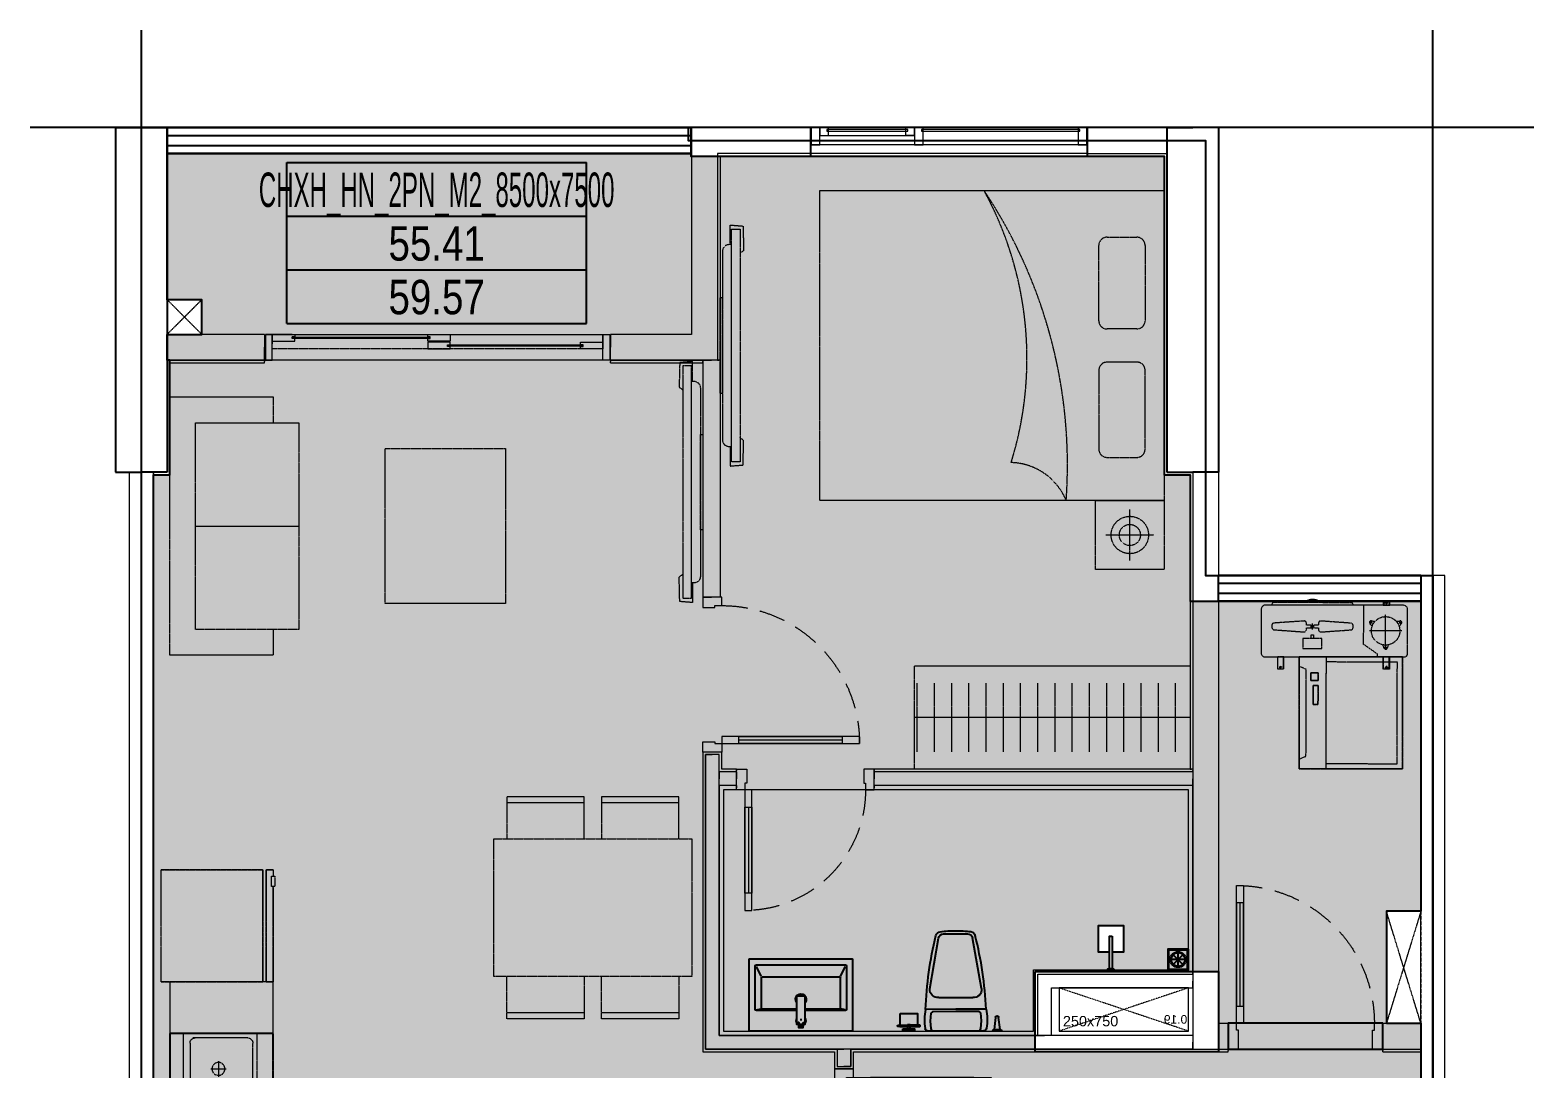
# Model space of a CAD drawing. Header units: millimetres. Extents: x -623 to 8130, y -735 to 8898.
# Drawn here: x -603 to 8130, y 2866 to 8898 of the extents above; entities that cross this region are included whole.
import ezdxf
from ezdxf.enums import TextEntityAlignment as Align

# ---------------------------------------------------------------- set-up
doc = ezdxf.new("R2010")
doc.units = ezdxf.units.MM
doc.set_wipeout_variables(frame=1)
for name, pattern in [('3PN B$0$HIDDENX2', [0.75, 0.5, -0.25]), ('HIDDEN', [9.525, 6.35, -3.175]), ('Xref Y2-Y4 ME$0$Xref MB Y2.Y4$0$Xr_truc thang N3 tang dien hinh$0$T-Can ho$0$HIDDEN3', [0.2, 0.1, -0.1])]:
    doc.linetypes.add(name, pattern=pattern)
doc.layers.get('0').update_dxf_attribs({"color": 231})
doc.layers.get('DefPoints').update_dxf_attribs({"color": 191})
for name, color, linetype in [('2PN A1$0$KT - Net Nhat', 8, 'Continuous'), ('A-CONC', 2, 'Continuous'), ('A-EQPM', 127, 'Continuous'), ('A-RAIL', 153, 'Continuous'), ('KT-Hatch', 231, 'Continuous')]:
    doc.layers.add(name, color=color, linetype=linetype)
doc.layers.add('A-AREA-SPACE', color=130, linetype='Continuous', plot=False)
doc.layers.add('A-AREA-WALL-CENTER', color=210, linetype='Continuous', plot=False)
for name, color, linetype, lineweight in [('A-DOOR', 142, 'Continuous', 9), ('A-FNSH', 253, 'Continuous', 9), ('A-FURN', 251, 'HIDDEN', 5), ('A-HIDD', 45, 'HIDDEN', 9), ('A-Truc ky thuat', 162, 'Continuous', 0), ('A-WALL', 1, 'Continuous', 13), ('A-WALL-INT', 31, 'Continuous', 20), ('A-WALL-PRTN', 6, 'Continuous', 9)]:
    doc.layers.add(name, color=color, linetype=linetype, lineweight=lineweight)
doc.styles.add('VTK_Arial', font='arial.ttf', dxfattribs={"width": 0.8})
doc.styles.add('Xref Y2-Y4 ME$0$Xref MB Y2.Y4$0$Xr_truc thang N3 tang dien hinh$0$T-Can ho$0$Arial', font='arial.ttf')

# ---------------------------------------------------------------- blocks, each defined once
blk = doc.blocks.new('*U4')
blk.add_lwpolyline([(0, 0), (0, 250), (750, 250), (750, 0)], close=True)
at = {"linetype": 'Xref Y2-Y4 ME$0$Xref MB Y2.Y4$0$Xr_truc thang N3 tang dien hinh$0$T-Can ho$0$HIDDEN3'}
for points in [[(0, 0), (750, 250)], [(0, 250), (750, 0)]]:
    blk.add_lwpolyline(points, dxfattribs=at)
at = {"style": 'Xref Y2-Y4 ME$0$Xref MB Y2.Y4$0$Xr_truc thang N3 tang dien hinh$0$T-Can ho$0$Arial'}
blk.add_text('0.19', height=50, dxfattribs=at).set_placement((6.6, 42.7))
blk.add_attdef('--', text='', height=88, dxfattribs=at).set_placement((126.6, 189.6), align=Align.MIDDLE_CENTER)
blk = doc.blocks.new('DT-CAN')
at = {"layer": 'DefPoints'}
for p, q in [((-870.7, 0), (870.7, 0)), ((-870.7, -934.4), (-870.7, 0)), ((870.7, -934.4), (870.7, 0)), ((-870.7, -311.5), (870.7, -311.5)), ((-870.7, -622.9), (870.7, -622.9)), ((-870.7, -934.4), (870.7, -934.4))]:
    blk.add_line(p, q, dxfattribs=at)
at = {"layer": 'DefPoints', "color": 7, "style": 'VTK_Arial', "width": 0.5}
blk.add_attdef('LOAICAN', text='', height=200, dxfattribs=at).set_placement((0, -257.5), align=Align.CENTER)
at = {"layer": 'DefPoints', "color": 5, "style": 'VTK_Arial', "width": 0.8}
blk.add_attdef('DT-TT', text='', height=200, dxfattribs=at).set_placement((0, -569), align=Align.CENTER)
at = {"layer": 'DefPoints', "color": 6, "style": 'VTK_Arial', "width": 0.8}
blk.add_attdef('DT-TIM', text='', height=200, dxfattribs=at).set_placement((0, -880.4), align=Align.CENTER)
blk = doc.blocks.new('*U17')
at = {"linetype": 'HIDDEN', "ltscale": 0.3}
for p, q in [((-750, -150), (-750, -1350)), ((-150, -150), (-750, -150)), ((-150, -1350), (-150, -150)), ((-150, -750), (-750, -750)), ((-750, -1350), (-150, -1350))]:
    blk.add_line(p, q, dxfattribs=at)
blk.add_lwpolyline([(-600, -1350), (-600, -1500), (0, -1500), (0, 0), (-600, 0), (-600, -150)], dxfattribs=at)
blk = doc.blocks.new('E-CHUNG-GATHOATSAN-01')
at = {"ltscale": 2}
for p, q in [((88.3, 88.3), (31.7, 31.7)), ((88.3, 31.7), (31.7, 88.3)), ((60, 20), (60, 100)), ((100, 60), (20, 60))]:
    blk.add_line(p, q, dxfattribs=at)
for points in [[(120, 120), (0, 120), (0, 0), (120, 0)], [(115, 115), (5, 115), (5, 5), (115, 5)]]:
    blk.add_lwpolyline(points, close=True, dxfattribs=at)
for radius in [45, 40]:
    blk.add_circle((60, 60), radius, dxfattribs=at)
blk = doc.blocks.new('E-VS-VOISENTAM-01')
at = {"color": 0}
blk.add_wipeout([(-6.3, -17.9), (-6.3, -7.6), (-105.3, -7.6), (-105.3, -75.1), (-255.3, -75.1), (-255.3, 74.9), (-105.3, 74.9), (-105.3, 7.4), (-6.3, 7.4), (-6.3, 17.9), (0, 17.9), (0, -17.9)], dxfattribs=at)
blk.add_lwpolyline([(-105.3, -7.6), (-105.3, -75.1), (-255.3, -75.1), (-255.3, 74.9), (-105.3, 74.9), (-105.3, 7.4)], dxfattribs=at)
for points in [[(-195.1, -7.6), (-6.3, -7.6), (-6.3, 7.4), (-195.1, 7.4)], [(-6.3, -17.9), (0, -17.9), (0, 17.9), (-6.3, 17.9)]]:
    blk.add_lwpolyline(points, close=True, dxfattribs=at)
blk = doc.blocks.new('E-VS-BONCAU-01')
for p, q in [((-145.5, -13.9), (-139.8, 0.5)), ((-148.9, -57.3), (-145.5, -13.9)), ((-146.2, -104.4), (-148.9, -57.3)), ((145.4, -15), (148.5, -58.4)), ((148.5, -58.4), (145.4, -105.5)), ((213.1, -0.8), (265.4, -1)), ((221.8, -9.6), (256.7, -9.7)), ((230.2, -79.4), (221.8, -9.6)), ((256.7, -9.7), (247.7, -79.5)), ((-0.5, -126.3), (-176.3, -125.6)), ((-136.7, -112.2), (-146.2, -104.4)), ((-0.4, -113.3), (-136.7, -112.2)), ((-0.5, -126.3), (-0.5, -126.3)), ((175.4, -127), (-0.5, -126.3)), ((135.8, -113.2), (-0.4, -113.3)), ((145.4, -105.5), (135.8, -113.2)), ((-150.9, -245), (-101.2, -539.8)), ((-100, -194.5), (98.5, -195.2)), ((149, -246.1), (97.1, -540.5)), ((-71.2, -564.4), (-2.2, -564.6)), ((-2.2, -564.6), (66.9, -564.9))]:
    blk.add_line(p, q)
for points in [[(-307.4, -12.3), (-240.3, -12.3), (-240.3, 0.4), (-307.4, 0.4)], [(-324.6, -100.9), (-223.3, -100.9), (-223.3, -24.5), (-324.6, -24.5)], [(-281.4, -35.9), (-281.4, -12.3), (-266.2, -12.3), (-266.2, -35.9)]]:
    blk.add_lwpolyline(points, close=True)
for points in [[(160.1, -0.6), (0, 0), (-160.1, 0.6)], [(139.8, -0.5), (145.4, -15)]]:
    blk.add_lwpolyline(points)
for points in [[(-337.2, -33.4), (-281.4, -33.4), (-281.4, -26.6), (-337.2, -26.6, 1)], [(-210.5, -33.4), (-266.2, -33.4), (-266.2, -26.6), (-210.5, -26.6, -1)]]:
    blk.add_lwpolyline(points, format="xyb", close=True)
for centre, radius, start, end in [((225.4, 2.7), 12.8, 195.93034, 253.62994), ((238.9, -79.4), 8.72, 179.78014, 359.78014), ((253.1, 2.6), 12.8, 285.93034, 343.62994)]:
    blk.add_arc(centre, radius, start, end)
for centre, major_axis, ratio, start_param, end_param in [((-160.1, -17.6), (-12.9, -12.8), 1, 3.926991, 5.363819), ((-160.1, -17.6), (-12.9, -12.8), 1, 3.926991, 5.363819), ((-160.1, -17.6), (-12.9, -12.8), 1, 3.926991, 5.363819), ((160, -18.8), (-12.9, -12.8), 1, 2.490163, 3.926991), ((160, -18.8), (-12.9, -12.8), 1, 2.490163, 3.926991), ((-309.7, -59.9), (-491.9, 11.9), 0.754969, 2.992228, 3.290957), ((1638.9, -88), (-275.8, 1956.4), 0.917923, 1.461172, 1.68042), ((-105.7, -239.6), (-32.1, 32.3), 1, 5.374496, 7.190108), ((103.9, -240.4), (-32.3, -32.1), 1, 2.23467, 4.050282), ((-85.9, -545.6), (-22.1, -22), 1, -0.518895, 0.614897), ((-85.9, -545.6), (-22.1, -22), 1, -0.518895, 0.614897), ((-71, -533.5), (-21.8, 21.9), 1, 0.993435, 2.351364), ((-9.9, -27.7), (-393.7, -390.7), 1, 0.641923, 0.802984), ((-9.9, -27.7), (-393.7, -390.7), 1, 0.641923, 0.802984), ((9.6, -27.8), (-390.7, 393.7), 1, 2.338609, 2.49967), ((9.6, -27.8), (-390.7, 393.7), 1, 2.338609, 2.49967), ((66.9, -534), (-21.8, 21.9), 1, 2.361025, 3.718954), ((81.7, -546.2), (-22.1, -22), 1, 0.955899, 2.089692), ((81.7, -546.2), (-22.1, -22), 1, 0.955899, 2.089692)]:
    blk.add_ellipse(centre, major_axis=major_axis, ratio=ratio, start_param=start_param, end_param=end_param)
at = {"extrusion": (0, 0, -1)}
for centre, major_axis, ratio, start_param, end_param in [((309.2, -62.3), (492, 8.1), 0.754969, 2.992228, 3.290957), ((-1639.5, -75.4), (-290.8, -1954.2), 0.917923, 4.602765, 4.822013)]:
    blk.add_ellipse(centre, major_axis=major_axis, ratio=ratio, start_param=start_param, end_param=end_param, dxfattribs=at)
blk = doc.blocks.new('*U18')
at = {"linetype": 'HIDDEN', "ltscale": 0.3}
for p, q in [((75, 644.4), (75, 400)), ((525, 644.4), (75, 644.4)), ((525, 400), (525, 644.4)), ((1075, 644.4), (625, 644.4)), ((625, 644.4), (625, 400)), ((1075, 400), (1075, 644.4)), ((75, 608.9), (525, 608.9)), ((625, 608.9), (1075, 608.9)), ((1150, 400), (0, 400)), ((0, 400), (0, -400)), ((1150, -400), (1150, 400)), ((0, -400), (1150, -400)), ((75, -644.4), (75, -400)), ((525, -400), (525, -644.4)), ((625, -644.4), (625, -400)), ((1075, -400), (1075, -644.4)), ((525, -608.9), (75, -608.9)), ((1075, -608.9), (625, -608.9)), ((525, -644.4), (75, -644.4)), ((1075, -644.4), (625, -644.4))]:
    blk.add_line(p, q, dxfattribs=at)
blk = doc.blocks.new('*U19')
blk.add_line((3040, 150), (0, 150))
for points in [[(0, 150), (3040, 150), (3040, 0), (0, 0)], [(0, 105), (3040, 105), (3040, 45), (0, 45)]]:
    blk.add_lwpolyline(points, close=True)
blk = doc.blocks.new('*U44')
blk.add_line((-100, 70), (-700, 70))
for points in [[(110, 900), (110, 840), (40, 840), (40, 850), (0, 850), (0, 900)], [(0, 50), (-800, 50), (-800, 90), (0, 90)], [(-100, 50), (-100, 90), (-700, 90), (-700, 50)], [(110, 0), (110, 60), (40, 60), (40, 50), (0, 50), (0, 0)]]:
    blk.add_lwpolyline(points, close=True)
at = {"linetype": '3PN B$0$HIDDENX2', "ltscale": 300}
blk.add_arc((0, 50), 800, 90, 180, dxfattribs=at)
blk = doc.blocks.new('*U43')
blk.add_line((-100, 70), (-600, 70))
for points in [[(120, 800), (120, 740), (40, 740), (40, 750), (0, 750), (0, 800)], [(0, 50), (-700, 50), (-700, 90), (0, 90)], [(-100, 50), (-100, 90), (-600, 90), (-600, 50)], [(120, 0), (120, 60), (40, 60), (40, 50), (0, 50), (0, 0)]]:
    blk.add_lwpolyline(points, close=True)
at = {"linetype": '3PN B$0$HIDDENX2', "ltscale": 300}
blk.add_arc((0, 50), 700, 90, 180, dxfattribs=at)
blk = doc.blocks.new('*U20')
blk.add_line((1175, 150), (0, 150))
for points in [[(0, 150), (1175, 150), (1175, 0), (0, 0)], [(0, 105), (1175, 105), (1175, 45), (0, 45)]]:
    blk.add_lwpolyline(points, close=True)
blk = doc.blocks.new('*U42')
blk.add_line((-100, -70), (-700, -70))
for points in [[(110, 0), (110, -60), (40, -60), (40, -50), (0, -50), (0, 0)], [(0, -50), (-800, -50), (-800, -90), (0, -90)], [(-100, -50), (-100, -90), (-700, -90), (-700, -50)], [(110, -900), (110, -840), (40, -840), (40, -850), (0, -850), (0, -900)]]:
    blk.add_lwpolyline(points, close=True)
at = {"linetype": '3PN B$0$HIDDENX2', "ltscale": 300}
blk.add_arc((0, -50), 800, 180, 270, dxfattribs=at)
blk = doc.blocks.new('*U22')
blk.add_line((-100, -70), (-700, -70))
for points in [[(150, 0), (150, -60), (40, -60), (40, -50), (0, -50), (0, 0)], [(0, -50), (-800, -50), (-800, -90), (0, -90)], [(-100, -50), (-100, -90), (-700, -90), (-700, -50)], [(150, -900), (150, -840), (40, -840), (40, -850), (0, -850), (0, -900)]]:
    blk.add_lwpolyline(points, close=True)
at = {"linetype": '3PN B$0$HIDDENX2', "ltscale": 300}
blk.add_arc((0, -50), 800, 180, 270, dxfattribs=at)
blk = doc.blocks.new('*U33')
at = {"linetype": 'HIDDEN', "ltscale": 0.3}
for p, q in [((86.1, 499.5), (86.1, 101.1)), ((186.1, 499.5), (186.1, 101.1)), ((286.1, 499.5), (286.1, 101.1)), ((386.1, 499.5), (386.1, 101.1)), ((486.1, 499.5), (486.1, 101.1)), ((586.1, 499.5), (586.1, 101.1)), ((686.1, 499.5), (686.1, 101.1)), ((786.1, 499.5), (786.1, 101.1)), ((886.1, 499.5), (886.1, 101.1)), ((986.1, 499.5), (986.1, 101.1)), ((1086.1, 499.5), (1086.1, 101.1)), ((1186.1, 499.5), (1186.1, 101.1)), ((1286.1, 499.5), (1286.1, 101.1)), ((1386.1, 499.5), (1386.1, 101.1)), ((1486.1, 499.5), (1486.1, 101.1)), ((1586.1, 499.5), (1586.1, 101.1)), ((0, 300), (1600, 300))]:
    blk.add_line(p, q, dxfattribs=at)
blk.add_lwpolyline([(0, 0), (1600, 0), (1600, 600), (0, 600)], close=True, dxfattribs=at)
blk = doc.blocks.new('*U34')
at = {"linetype": 'HIDDEN', "ltscale": 0.3}
for p, q in [((650, 0), (0, 0)), ((0, 0), (0, -600)), ((0, 0), (0, -444.2)), ((0, 0), (650, 0)), ((650, -600), (650, 0)), ((650, 0), (650, -444.2)), ((30, -30), (620, -30)), ((30, -444.2), (30, -30)), ((620, -30), (620, -444.2)), ((0, -600), (0, -444.2)), ((650, -444.2), (0, -444.2)), ((620, -444.2), (30, -444.2)), ((373.1, -490.4), (373.1, -518.1)), ((483.8, -490.4), (373.1, -490.4)), ((373.1, -518.1), (483.8, -518.1)), ((483.8, -518.1), (483.8, -490.4)), ((511.5, -490.4), (511.5, -531.9)), ((557.7, -490.4), (511.5, -490.4)), ((557.7, -531.9), (557.7, -490.4)), ((650, -600), (650, -444.2)), ((0, -600), (650, -600)), ((0, -600), (650, -600)), ((56.2, -600), (72.3, -559.6)), ((72.3, -559.6), (577.7, -559.6)), ((511.5, -531.9), (557.7, -531.9)), ((577.7, -559.6), (593.8, -600))]:
    blk.add_line(p, q, dxfattribs=at)
for points in [[(650, -600), (0, -600), (0, 0), (650, 0)], [(650, -600), (0, -600), (0, -444.2), (0, 0), (650, 0), (650, -444.2)], [(30, -444.2), (30, -30), (620, -30), (620, -444.2)], [(483.8, -518.1), (373.1, -518.1), (373.1, -490.4), (483.8, -490.4)], [(557.7, -531.9), (511.5, -531.9), (511.5, -490.4), (557.7, -490.4)]]:
    blk.add_lwpolyline(points, close=True, dxfattribs=at)
blk = doc.blocks.new('E-BEP-BORUABAT-02')
at = {"ltscale": 0.3}
for p, q in [((25, -452.2), (25, -132.2)), ((55, -117.2), (405, -117.2)), ((435, -452.2), (435, -132.2)), ((460, -452.2), (460, -132.2)), ((745, -117.2), (490, -117.2)), ((775, -452.2), (775, -132.2)), ((404.5, -482.2), (55.5, -482.2)), ((490.5, -482.2), (744.5, -482.2))]:
    blk.add_line(p, q, dxfattribs=at)
at = {"ltscale": 0.3, "extrusion": (-1.67159e-29, -3.30872e-24, -1)}
for p, q in [((205, -237.2), (205, -327.2)), ((610, -237.2), (610, -327.2)), ((160, -282.2), (250, -282.2)), ((655, -282.2), (565, -282.2))]:
    blk.add_line(p, q, dxfattribs=at)
at = {"ltscale": 0.3}
blk.add_lwpolyline([(800, -507.2), (0, -507.2), (0, -77.2), (800, -77.2)], close=True, dxfattribs=at)
for points in [[(526.8, -252.8), (432.7, -108)], [(457.3, -93.9), (551.5, -238.7)]]:
    blk.add_lwpolyline(points, dxfattribs=at)
for centre in [(205, -282.2), (610, -282.2)]:
    blk.add_circle(centre, 37.5, dxfattribs=at)
for centre, radius, start, end in [((55, -147.2), 30, 89.99971, 179.99971), ((404.9, -147.2), 30.1, 0.12016, 89.94977), ((445.5, -115.7), 25.7, 331.89153, 264.77328), ((445, -115.9), 14.2, 29.73488, 209.73488), ((490.1, -147.2), 30.1, 90.04965, 179.87926), ((745, -147.2), 30, 359.99971, 89.99971), ((527.9, -226), 26.9, 267.84409, 331.62567), ((55.4, -451.7), 30.4, 180.80983, 270.13661), ((404.2, -451.4), 30.8, 270.61845, 358.50448), ((490.8, -451.4), 30.8, 181.49494, 269.38097), ((744.6, -451.7), 30.4, 269.86281, 359.18959)]:
    blk.add_arc(centre, radius, start, end, dxfattribs=at)
at = {"layer": 'DefPoints', "color": 250, "linetype": 'HIDDEN', "ltscale": 0.3}
blk.add_lwpolyline([(800, -600), (0, -600), (0, 0), (800, 0)], close=True, dxfattribs=at)
blk = doc.blocks.new('E-CHUNG-CUCNONG-DH')
at = {"linetype": 'HIDDEN', "ltscale": 0.3}
for p, q in [((292.8, 313.7), (311.7, 313.7)), ((302.2, 304.3), (302.2, 323.2)), ((-127.5, 157.6), (-127.5, 194.3)), ((221.4, 195.2), (205, 204.7)), ((217.9, 208.1), (208.5, 191.8)), ((297.5, 56.8), (297.5, 245.7)), ((373.6, 195.2), (390, 204.7)), ((386.5, 191.8), (377.1, 208.1)), ((391.9, 151.3), (203.1, 151.3)), ((288.1, 53.9), (306.9, 53.9)), ((297.5, 63.4), (297.5, 44.5)), ((-302.2, -61.4), (-321.1, -61.4)), ((-311.7, -51.9), (-311.7, -70.8)), ((292.8, -61.4), (311.7, -61.4)), ((302.2, -51.9), (302.2, -70.8))]:
    blk.add_line(p, q, dxfattribs=at)
blk.add_lwpolyline([(-406.1, 0), (406.1, 0, 0.414214), (425, 18.9), (425, 275.9, 0.414214), (401.4, 299.6), (-401.4, 299.6, 0.414214), (-425, 275.9), (-425, 18.9, 0.414214)], format="xyb", close=True, dxfattribs=at)
for points in [[(-363.6, 299.6), (-357.7, 314.3, -0.306678), (-344.6, 323.2), (89.6, 323.2, -0.306678), (102.7, 314.3), (108.6, 299.6)], [(219, 177.2), (205.8, 194.1, -0.677033), (214.5, 209.3), (235.8, 206.2)], [(359.2, 206.2), (380.5, 209.3, -0.677033), (389.2, 194.1), (376, 177.2)], [(314.2, 70.4), (306.3, 50.4, -0.677033), (288.7, 50.4), (280.8, 70.4)]]:
    blk.add_lwpolyline(points, format="xyb", dxfattribs=at)
for points in [[(102.7, 314.3), (-357.7, 314.3)], [(250.3, 0), (250.3, 16.2), (170, 72.6), (170, 299.6)], [(286.2, 323.2), (286.2, 299.6)], [(318.3, 323.2), (318.3, 299.6)], [(-134.4, 106.2), (-134.4, 128.2), (-120.6, 128.2), (-120.6, 106.2)], [(-327.7, -70.8), (-327.7, 0)], [(-295.6, -70.8), (-295.6, 0)], [(286.2, -70.8), (286.2, 0)], [(318.3, -70.8), (318.3, 0)]]:
    blk.add_lwpolyline(points, dxfattribs=at)
for points in [[(283.3, 299.6), (321.1, 299.6), (321.1, 323.2), (283.3, 323.2)], [(-182.9, 47.4), (-72.1, 47.4), (-72.1, 106.2), (-182.9, 106.2)], [(283.3, 0), (321.1, 0), (321.1, -70.8), (283.3, -70.8)], [(-292.8, 0), (-330.6, 0), (-330.6, -70.8), (-292.8, -70.8)]]:
    blk.add_lwpolyline(points, close=True, dxfattribs=at)
for centre, radius in [((302.2, 313.7), 4.72), ((297.5, 151.3), 82.6), ((-311.7, -61.4), 4.72), ((302.2, -61.4), 4.72)]:
    blk.add_circle(centre, radius, dxfattribs=at)
blk.add_arc((-127.5, 257.1), 75.6, 61.04446, 118.95554, dxfattribs=at)
for points, weights, knots in [([(-162.1, 193.1), (-162.1, 188.2), (-162.1, 183.3), (-148.2, 183.3), (-134.3, 183.3), (-134.3, 175.9), (-134.3, 168.6), (-148.2, 168.6), (-162.1, 168.6), (-162.1, 163.7), (-162.1, 158.8), (-162.1, 152.4), (-166.6, 148), (-171, 143.6), (-177.1, 144.2), (-264, 150.3), (-350.9, 156.5), (-363.6, 157.6), (-363.6, 171.1), (-363.6, 175.9), (-363.6, 180.7), (-363.6, 194.3), (-350.9, 195.4), (-264, 201.6), (-177.1, 207.7), (-171, 208.2), (-166.6, 203.9), (-162.1, 199.5), (-162.1, 193.1)], [1, 1, 1, 1, 1, 1, 1, 1, 1, 1, 1, 0.916058650995, 1, 0.916058650995, 1, 1, 1, 0.734760240583, 1, 1, 1, 0.734760240583, 1, 1, 1, 0.916058650995, 1, 0.916058650995, 1], [0, 0, 0, 1, 1, 2, 2, 3, 3, 4, 4, 5, 5, 5.825313, 5.825313, 6.650626, 6.650626, 7.650626, 7.650626, 9.141593, 9.141593, 10.141593, 10.141593, 11.632559, 11.632559, 12.632559, 12.632559, 13.457872, 13.457872, 14.283185, 14.283185, 14.283185]), ([(95.9, 156.5), (9, 150.3), (-77.9, 144.2), (-84, 143.6), (-88.4, 148), (-92.9, 152.4), (-92.9, 158.8), (-92.9, 163.7), (-92.9, 168.6), (-106.8, 168.6), (-120.7, 168.6), (-120.7, 175.9), (-120.7, 183.3), (-106.8, 183.3), (-92.9, 183.3), (-92.9, 188.2), (-92.9, 193.1), (-92.9, 199.5), (-88.4, 203.9), (-84, 208.2), (-77.9, 207.7), (9, 201.6), (95.9, 195.4), (108.6, 194.3), (108.6, 180.7), (108.6, 175.9), (108.6, 171.1), (108.6, 157.6), (95.9, 156.5)], [1, 1, 1, 0.916058650995, 1, 0.916058650995, 1, 1, 1, 1, 1, 1, 1, 1, 1, 1, 1, 0.916058650995, 1, 0.916058650995, 1, 1, 1, 0.734760240583, 1, 1, 1, 0.734760240583, 1], [0, 0, 0, 1, 1, 1.825313, 1.825313, 2.650626, 2.650626, 3.650626, 3.650626, 4.650626, 4.650626, 5.650626, 5.650626, 6.650626, 6.650626, 7.650626, 7.650626, 8.475939, 8.475939, 9.301253, 9.301253, 10.301253, 10.301253, 11.792219, 11.792219, 12.792219, 12.792219, 14.283185, 14.283185, 14.283185])]:
    blk.add_rational_spline(points, weights, degree=2, knots=knots, dxfattribs=at)
blk = doc.blocks.new('*U35')
at = {"ltscale": 0.3}
blk.add_lwpolyline([(600, 2400), (0, 2400), (0, 0), (600, 0)], close=True, dxfattribs=at)
blk = doc.blocks.new('F-PN-DONGIUONG-01')
at = {"linetype": 'HIDDEN', "ltscale": 0.3}
for p, q in [((-200, -348.1), (-200, -51.9)), ((-338.8, -200), (-61.2, -200))]:
    blk.add_line(p, q, dxfattribs=at)
blk.add_lwpolyline([(0, -400), (-400, -400), (-400, 0), (0, 0)], close=True, dxfattribs=at)
for radius in [108.5, 61.3]:
    blk.add_circle((-200, -200), radius, dxfattribs=at)
blk = doc.blocks.new('F-PK-TV-01')
at = {"linetype": 'HIDDEN', "ltscale": 0.3}
for points in [[(0, -113.8), (0, 0), (-73.9, -5.9), (-77.3, -148.1), (-56.2, -164.8)], [(0, -1285.4), (0, -1399.2), (-73.9, -1393.3), (-77.3, -1251.1), (-56.2, -1234.4)]]:
    blk.add_lwpolyline(points, dxfattribs=at)
for points in [[(-6.2, -1374.6), (-56.2, -1374.6), (-56.2, -24.6), (-6.2, -24.6)], [(60, -422.7), (45.8, -422.7), (45.8, -976.5), (60, -976.5)]]:
    blk.add_lwpolyline(points, close=True, dxfattribs=at)
blk.add_lwpolyline([(-6.2, -1285.4), (7.4, -1285.4, 0.414214), (45.8, -1247), (45.8, -152.2, 0.414214), (7.4, -113.8), (-6.2, -113.8)], format="xyb", close=True, dxfattribs=at)
blk = doc.blocks.new('*U39')
at = {"linetype": 'HIDDEN', "ltscale": 0.3}
blk.add_line((1960, 85), (40, 85), dxfattribs=at)
for p, q in [((158.1, 15.5), (158.1, 24.5)), ((1060.6, 60.5), (1060.6, 69.5))]:
    blk.add_line(p, q)
blk.add_lwpolyline([(0, 0), (2000, 0), (2000, 150), (0, 150)], close=True)
for points in [[(40, 54.5), (40, 0), (0, 0), (0, 150), (40, 150), (40, 0), (40, 0), (40, 54.5)], [(1960, 54.5), (1960, 0), (2000, 0), (2000, 150), (1960, 150), (1960, 0), (1960, 0), (1960, 54.5)], [(155, 0), (40, 0), (40, 10), (40, 10), (40, 40), (155, 40), (162, 40), (170, 40), (170, 25), (155, 25), (155, 15)], [(155, 0), (162, 0), (170, 0), (170, 15), (155, 15)], [(158.1, 15.5), (954, 15.5), (954, 24.5), (158.1, 24.5)], [(1072.5, 45), (942.5, 45), (942.5, 45), (942.5, 45), (942.5, 85), (1057.5, 85), (1064.5, 85), (1072.5, 85), (1072.5, 70), (1057.5, 70), (1057.5, 60), (1072.5, 60), (1072.5, 45)], [(942.5, 0), (1072.5, 0), (1072.5, 0), (1072.5, 0), (1072.5, 40), (957.5, 40), (950.5, 40), (942.5, 40), (942.5, 25), (957.5, 25), (957.5, 15), (942.5, 15), (942.5, 0)], [(1060.6, 60.5), (1842, 60.5), (1842, 69.5), (1060.6, 69.5)], [(1960, 45), (1960, 45), (1960, 85), (1845.5, 85), (1838.5, 85), (1830.5, 85), (1830.5, 70), (1845.5, 70), (1845.5, 60)], [(1845.5, 60), (1830.5, 60), (1830.5, 45), (1960, 45), (1960, 45), (1960, 45), (1960, 45)]]:
    blk.add_lwpolyline(points)
blk = doc.blocks.new('*U40')
blk.add_line((0, -150), (1600, -150))
at = {"ltscale": 2000}
for points in [[(0, 0), (0, -150), (-5, -150), (-5, 0)], [(1605, 0), (1605, -150), (1600, -150), (1600, 0)]]:
    blk.add_lwpolyline(points, close=True, dxfattribs=at)
for points in [[(1600, 0), (0, 0), (0, -100), (1600, -100)], [(0, 0), (50, 0), (50, -100), (0, -100)], [(950, 0), (1000, 0), (1000, -100), (950, -100)], [(1000, 0), (1550, 0), (1550, -45), (1000, -45)], [(1050, 0), (1000, 0), (1000, -45), (1050, -45)], [(1500, 0), (1550, 0), (1550, -45), (1500, -45)], [(1550, 0), (1600, 0), (1600, -100), (1550, -100)], [(40, -10), (960, -10), (960, -20), (40, -20)], [(1040, -10), (1510, -10), (1510, -20), (1040, -20)]]:
    blk.add_lwpolyline(points, close=True)
blk = doc.blocks.new('F-PK-BANSOAN-01')
at = {"linetype": 'HIDDEN', "ltscale": 0.3}
blk.add_lwpolyline([(-700, -900), (-700, 0), (0, 0), (0, -900)], close=True, dxfattribs=at)
blk = doc.blocks.new('E-CHUNG-TULANH-01')
at = {"linetype": 'HIDDEN', "ltscale": 0.3}
for p, q in [((300, 650), (0, 650)), ((0, 650), (0, 610)), ((0, 650), (555, 650)), ((0, 610), (0, 650)), ((310, 650), (300, 650)), ((555, 650), (310, 650)), ((615, 660), (555, 660)), ((555, 660), (555, 650)), ((555, 660), (555, 640)), ((615, 660), (555, 660)), ((555, 640), (615, 640)), ((615, 650), (615, 660)), ((615, 640), (615, 660)), ((650, 650), (615, 650)), ((650, 610), (650, 650)), ((650, 650), (650, 610)), ((0, 610), (650, 610)), ((650, 610), (0, 610)), ((0, 590), (0, 0)), ((650, 590), (0, 590)), ((0, 590), (650, 590)), ((0, 0), (0, 590)), ((650, 0), (650, 590)), ((650, 590), (650, 0))]:
    blk.add_line(p, q, dxfattribs=at)
blk.add_lwpolyline([(0, 0), (650, 0), (650, 590), (0, 590)], close=True, dxfattribs=at)
blk = doc.blocks.new('F-PN-GIUONG-2000X1800')
at = {"linetype": 'HIDDEN', "ltscale": 0.3}
for p, q in [((332.5, -250.5), (159.2, -250.5)), ((111.4, -298.4), (111.4, -755.8)), ((380.4, -755.8), (380.4, -298.4)), ((159.2, -803.7), (332.5, -803.7)), ((111.4, -1481), (111.4, -1044.2)), ((159.2, -996.3), (332.5, -996.3)), ((380.4, -1044.2), (380.4, -1481)), ((332.5, -1528.8), (159.2, -1528.8))]:
    blk.add_line(p, q, dxfattribs=at)
blk.add_lwpolyline([(2000, 0), (2000, -1800), (0, -1800), (0, 0), (2000, 0)], dxfattribs=at)
for centre, radius, start, end in [((3425.4, -206.5), 2863.1, 175.86471, 213.81984), ((898.8, 135.1), 355.7, 202.32224, 268.49672), ((159.2, -298.4), 47.8, 90, 180), ((332.5, -298.4), 47.8, 0, 90), ((2827.6, -825.1), 2030.2, 162.67464, 208.69937), ((159.2, -755.8), 47.8, 180, 270), ((332.5, -755.8), 47.8, 270, 0), ((159.2, -1044.2), 47.8, 90, 180), ((332.5, -1044.2), 47.8, 0, 90), ((159.2, -1481), 47.8, 180, 270), ((332.5, -1481), 47.8, 270, 0)]:
    blk.add_arc(centre, radius, start, end, dxfattribs=at)
blk = doc.blocks.new('E-VS-LAVABO-02')
at = {"extrusion": (0, 0, -1)}
for p, q in [((-300, 6), (-300, 414)), ((-294, 420), (294, 420)), ((-265, 126), (-265, 379)), ((-259, 385), (259, 385)), ((-230.4, 317.6), (-258.8, 374.4)), ((230.4, 317.6), (258.8, 374.4)), ((265, 379), (265, 126)), ((300, 414), (300, 6)), ((-230, 133.5), (-230, 309)), ((-224, 315), (224, 315)), ((230, 133.5), (230, 309)), ((-22, 203.7), (22, 203.7)), ((-24, 120), (-259, 120)), ((-257.6, 123), (-232.4, 128.4)), ((-24, 127.5), (-224, 127.5)), ((224, 127.5), (24, 127.5)), ((259, 120), (24, 120)), ((257.6, 123), (232.4, 128.4)), ((294, 0), (-294, 0)), ((-25.4, 70), (-26.5, 70)), ((-24, 70), (-24, 71.6)), ((-15.5, 48.2), (-13.1, 48.2)), ((-12.5, 44.1), (-12.5, 48.5)), ((-12.5, 19.6), (-12.5, 33.7)), ((-10.5, 35.7), (-7.5, 35.7)), ((10.5, 17.6), (-10.5, 17.6)), ((7.5, 35.5), (-7.5, 35.5)), ((5, 65), (-5, 65)), ((7.5, 35.7), (10.5, 35.7)), ((12.5, 43.8), (13.1, 43.8)), ((12.5, 19.6), (12.5, 33.7)), ((13.1, 46), (14.9, 46)), ((14.9, 43.8), (15.5, 43.8)), ((26.5, 70), (25.4, 70))]:
    blk.add_line(p, q, dxfattribs=at)
at = {"extrusion": (0, 0, -1), "flags": 128}
for points in [[(24, 39), (24, 201.7), (24, 202.4)], [(-24, 39), (-24, 201.7), (-24, 202.4)], [(-22, 37), (-15.6, 37), (15.6, 37), (22, 37)], [(12, 35), (14.4, 36.3), (15.6, 37)], [(12.8, 48.8), (15.5, 48.8), (15.5, 48.2), (13.1, 48.2), (13.1, 44.4), (15.5, 44.4), (15.5, 43.8), (12.8, 43.8), (15.5, 43.8)], [(11, 34), (10.5, 34), (-10.5, 34), (-11, 34)], [(10.5, 28.1), (0, 28.1), (-10.5, 28.1)], [(-15.6, 37), (-14.4, 36.3), (-12, 35)]]:
    blk.add_lwpolyline(points, dxfattribs=at)
for points in [[(22, 204.4), (-22, 204.4)], [(-12.5, 48.8), (-12.5, 43.8), (-13.1, 43.8), (-13.1, 46), (-14.9, 46), (-14.9, 43.8), (-15.5, 43.8), (-15.5, 48.8), (-14.9, 48.8), (-14.9, 46.6), (-13.1, 46.6), (-13.1, 48.8)]]:
    blk.add_lwpolyline(points, close=True, dxfattribs=at)
at = {"extrusion": (0, 0, -1)}
for centre, radius, start, end in [((294, 414), 6, 0, 90), ((259, 379), 6, 0, 90), ((-259, 379), 6, 90, 180), ((-294, 414), 6, 90, 180), ((224, 309), 6, 0, 90), ((-224, 309), 6, 90, 180), ((0, 185), 31, 320.62686, 219.37314), ((22, 201.7), 1.99, 0.21514, 90.21353), ((-22, 201.7), 1.99, 89.78647, 179.78486), ((259, 126), 6, 270, 0), ((224, 133.5), 6, 270, 0), ((-224, 133.5), 6, 180, 270), ((-259, 126), 6, 180, 270), ((294, 6), 6, 270, 0), ((0, 59.7), 27.5, 330.77713, 28.28414), ((0, 59.7), 26.5, 334.91237, 24.22074), ((22, 39), 2, 270, 0), ((12.8, 48.5), 0.298, 89.78647, 179.78486), ((12.8, 44.1), 0.298, 180.21514, 270.21353), ((12.8, 44.1), 0.298, 180.21514, 270.21353), ((10.5, 33.7), 2, 0, 39.64467), ((11, 32.5), 1.5, 0, 90), ((11, 29.6), 1.5, 270, 0), ((10.5, 19.6), 2, 270, 0), ((10.5, 33.7), 2, 40.21561, 90), ((-10.5, 33.7), 2, 90, 139.5327), ((-10.5, 19.6), 2, 180, 270), ((-11, 32.5), 1.5, 90, 180), ((-11, 29.6), 1.5, 180, 270), ((-10.5, 33.7), 2, 140.36277, 180), ((-22, 39), 2, 180, 270), ((0, 59.7), 26.5, 154.68391, 205.08763), ((0, 59.7), 27.5, 151.64819, 209.22287), ((-294, 6), 6, 180, 270)]:
    blk.add_arc(centre, radius, start, end, dxfattribs=at)
for centre, major_axis, start_param, end_param in [((-22, 202.4), (2, 0), 1.570796, 3.141593), ((22, 202.4), (-2, 0), 3.141593, 4.712389)]:
    blk.add_ellipse(centre, major_axis=major_axis, ratio=0.984382, start_param=start_param, end_param=end_param)
for points, knots in [([(-24, 70.6), (-24, 70.8), (-24, 71.4), (-24, 72.7), (-24, 74.5), (-24, 76.5), (-24, 78.3), (-24, 79.4), (-24, 79.7)], [0, 0, 0, 0, 0.170042, 0.387138, 0.569985, 0.748798, 0.931358, 1, 1, 1, 1]), ([(-10.5, 28.1), (-10.6, 28.1), (-10.7, 28.1), (-10.8, 28.1), (-11, 28.1), (-11, 28.1), (-11, 28.1)], [0, 0, 0, 0, 0.250855, 0.500152, 0.749125, 1, 1, 1, 1]), ([(10.5, 28.1), (10.6, 28.1), (10.7, 28.1), (10.8, 28.1), (11, 28.1), (11, 28.1), (11, 28.1)], [0, 0, 0, 0, 0.250855, 0.500152, 0.749125, 1, 1, 1, 1]), ([(24, 70.6), (24, 70.8), (24, 71.4), (24, 72.7), (24, 74.5), (24, 76.5), (24, 78.3), (24, 79.4), (24, 79.7)], [0, 0, 0, 0, 0.170042, 0.387138, 0.569985, 0.748798, 0.931358, 1, 1, 1, 1])]:
    blk.add_open_spline(points, degree=3, knots=knots)

msp = doc.modelspace()

# ---------------------------------------------------------------- hatches: boundary and pattern name
at = {"layer": 'KT-Hatch', "true_color": 0xbcbdb7}
h = msp.add_hatch(color=9, dxfattribs=at)
h.dxf.hatch_style = 1
h.paths.add_polyline_path([(5233.4, 3431.1), (6298.4, 3431.1), (6298.4, 2966.1), (5233.4, 2966.1)], flags=16)
h.paths.add_polyline_path([(193.4, 8181.1), (193.4, 8181.1), (3233.4, 8181.1), (3233.4, 8166.1), (5983.4, 8166.1), (5983.4, 6316.1), (6133.4, 6316.1), (6133.4, 5581.2), (7398.4, 5581.5), (7398.4, 5581.5), (7473.4, 5581.5), (7473.4, 3781.1), (7273.4, 3781.1), (7273.4, 3131.1), (7473.4, 3131.1), (7473.4, 1846.1), (7378.4, 1846.1), (7378.4, -28.9), (4178.1, -28.9), (4178.1, -13.9), (3168.1, -13.9), (3168.1, -14.1), (2138.1, -14.1), (2138.1, -28.9), (208.4, -28.9), (208.4, 1846.1), (113.4, 1846.1), (113.4, 6316.1), (208.4, 6316.1), (208.4, 6981.1), (193.4, 6981.1), (193.4, 7131.1), (393.4, 7131.1), (393.4, 7331.1), (193.4, 7331.1)])

# ---------------------------------------------------------------- linework, layer by layer
at = {"layer": '2PN A1$0$KT - Net Nhat'}
for points in [[(5538.4, 8331.1), (3928.4, 8331.1), (3928.4, 8166.1), (5538.4, 8166.1)], [(7253.4, 3131.1), (6353.4, 3131.1), (6353.4, 2981.1), (7253.4, 2981.1)]]:
    msp.add_lwpolyline(points, close=True, dxfattribs=at)
at = {"layer": 'A-AREA-SPACE', "ltscale": 5}
for points in [[(113.4, 1846.1), (113.4, 6316.1), (208.4, 6316.1), (208.4, 6981.1), (193.4, 6981.1), (193.4, 7131.1), (393.4, 7131.1), (393.4, 7331.1), (193.4, 7331.1), (193.4, 8181.1)], [(193.4, 8181.1), (193.4, 8181.1), (193.4, 8181.1), (3233.4, 8181.1), (3233.4, 8166.1), (5983.4, 8166.1), (5983.4, 6316.1), (6133.4, 6316.1), (6133.4, 5581.2), (7398.4, 5581.5), (7398.4, 5581.5), (7473.4, 5581.5), (7473.4, 3781.1), (7273.4, 3781.1), (7273.4, 3131.1), (7473.4, 3131.1), (7473.4, 1846.1)]]:
    msp.add_lwpolyline(points, dxfattribs=at)
at = {"layer": 'A-AREA-WALL-CENTER'}
msp.add_lwpolyline([(43.4, 8256.1), (43.4, 8256.1), (43.4, 8331.1), (3218.4, 8331.1), (3218.4, 8256.1), (6223.4, 8256.1), (6223.4, 5731.5), (7543.4, 5731.5), (7543.4, -98.9), (43.4, -98.9)], close=True, dxfattribs=at)
at = {"layer": 'A-CONC'}
for p, q in [((-106.6, 8331.1), (43.4, 8331.1)), ((-106.6, 8331.1), (-106.6, 6331.1)), ((193.4, 8331.1), (43.4, 8331.1)), ((193.4, 8331.1), (193.4, 6331.1)), ((5998.4, 8331.1), (6148.4, 8331.1)), ((5998.4, 8331.1), (5998.4, 6331.1)), ((6298.4, 8331.1), (6148.4, 8331.1)), ((6298.4, 8331.1), (6298.4, 6331.1)), ((-106.6, 6331.1), (43.4, 6331.1)), ((193.4, 6331.1), (43.4, 6331.1)), ((5998.4, 6331.1), (6148.4, 6331.1)), ((6298.4, 6331.1), (6148.4, 6331.1))]:
    msp.add_line(p, q, dxfattribs=at)
at = {"layer": 'A-FNSH', "ltscale": 0.3}
for p, q in [((3928.4, 8181.1), (3388.4, 8181.1)), ((3388.4, 8181.1), (3388.4, 6981.1)), ((3928.4, 8166.1), (3403.4, 8166.1)), ((3403.4, 8166.1), (3403.4, 6981.1)), ((3928.4, 8181.1), (3928.4, 8173.6)), ((3928.4, 8166.1), (3928.4, 8173.6)), ((5538.4, 8181.1), (5538.4, 8173.6)), ((5538.4, 8181.1), (5998.4, 8181.1)), ((5538.4, 8166.1), (5538.4, 8173.6)), ((5538.4, 8166.1), (5983.4, 8166.1)), ((5983.4, 8166.1), (5983.4, 6316.1)), ((5998.4, 8181.1), (5998.4, 6331.1)), ((193.4, 6331.1), (193.4, 6981.1)), ((193.4, 6981.1), (758.4, 6981.1)), ((208.4, 6316.1), (208.4, 6966.1)), ((208.4, 6966.1), (758.4, 6966.1)), ((758.4, 6981.1), (758.4, 6973.6)), ((758.4, 6966.1), (758.4, 6973.6)), ((2768.4, 6981.1), (2768.4, 6973.6)), ((2768.4, 6981.1), (3303.4, 6981.1)), ((2768.4, 6966.1), (2768.4, 6973.6)), ((2768.4, 6966.1), (3303.4, 6966.1)), ((3303.4, 6981.1), (3303.4, 6973.6)), ((3303.4, 6966.1), (3303.4, 6973.6)), ((3388.4, 6981.1), (3395.9, 6981.1)), ((3403.4, 6981.1), (3395.9, 6981.1)), ((113.4, 6331.1), (113.4, 6323.6)), ((113.4, 6331.1), (193.4, 6331.1)), ((113.4, 6316.1), (113.4, 6323.6)), ((113.4, 6316.1), (208.4, 6316.1)), ((5983.4, 6316.1), (6133.4, 6316.1)), ((5998.4, 6331.1), (6148.4, 6331.1)), ((6133.4, 6316.1), (6133.4, 4606.1)), ((6148.4, 6331.1), (6148.4, 4606.1)), ((3413.4, 4706.1), (3303.4, 4706.1)), ((3303.4, 4706.1), (3303.4, 2966.1)), ((3398.4, 4691.1), (3318.4, 4691.1)), ((3318.4, 4691.1), (3318.4, 2981.1)), ((3398.4, 4591.1), (3398.4, 4691.1)), ((3413.4, 4606.1), (3413.4, 4706.1)), ((3498.4, 4591.1), (3398.4, 4591.1)), ((3498.4, 4606.1), (3413.4, 4606.1)), ((3498.4, 4606.1), (3498.4, 4598.6)), ((3498.4, 4591.1), (3498.4, 4598.6)), ((6133.4, 4606.1), (6140.9, 4606.1)), ((6148.4, 4606.1), (6140.9, 4606.1)), ((4298.4, 4486.1), (3548.4, 4486.1)), ((3318.4, 2981.1), (4083.1, 2981.1)), ((4083.1, 2981.1), (4083.1, 2881.1)), ((4163.1, 2881.1), (4163.1, 2981.1)), ((4163.1, 2981.1), (6353.4, 2981.1)), ((6353.4, 2981.1), (6353.4, 2973.6)), ((6353.4, 2966.1), (6353.4, 2973.6)), ((7253.4, 2981.1), (7253.4, 2973.6)), ((7253.4, 2981.1), (7473.4, 2981.1)), ((7253.4, 2966.1), (7253.4, 2973.6)), ((7473.4, 2981.1), (7473.4, 2973.6)), ((7473.4, 2966.1), (7473.4, 2973.6)), ((3303.4, 2966.1), (4068.1, 2966.1)), ((4068.1, 2966.1), (4068.1, 2866.1)), ((4178.1, 2866.1), (4178.1, 2966.1)), ((4178.1, 2966.1), (6353.4, 2966.1)), ((7253.4, 2966.1), (7473.4, 2966.1)), ((4068.1, 2866.1), (4178.1, 2866.1)), ((4083.1, 2881.1), (4163.1, 2881.1))]:
    msp.add_line(p, q, dxfattribs=at)
at = {"layer": 'A-FNSH'}
for p, q in [((6148.4, 4606.1), (4298.4, 4606.1)), ((4298.4, 4606.1), (4298.4, 4598.6)), ((4298.4, 4591.1), (4298.4, 4598.6)), ((6148.4, 4591.1), (4298.4, 4591.1)), ((6148.4, 4606.1), (6148.4, 4598.6)), ((6148.4, 4591.1), (6148.4, 4598.6)), ((3498.4, 4511.1), (3398.4, 4511.1)), ((3398.4, 4511.1), (3398.4, 3061.1)), ((3498.4, 4486.1), (3423.4, 4486.1)), ((3423.4, 4486.1), (3423.4, 3086.1)), ((3498.4, 4511.1), (3498.4, 4498.6)), ((3498.4, 4486.1), (3498.4, 4498.6)), ((6148.4, 4511.1), (4298.4, 4511.1)), ((4298.4, 4511.1), (4298.4, 4498.6)), ((4298.4, 4486.1), (4298.4, 4498.6)), ((6123.4, 4486.1), (4298.4, 4486.1)), ((6123.4, 3441.1), (6123.4, 4486.1)), ((6148.4, 3416.1), (6148.4, 4511.1)), ((5223.4, 3086.1), (5223.4, 3441.1)), ((5248.4, 3061.1), (5248.4, 3416.1)), ((3398.4, 3061.1), (5248.4, 3061.1)), ((3423.4, 3086.1), (5223.4, 3086.1))]:
    msp.add_line(p, q, dxfattribs=at)
at = {"layer": 'A-HIDD', "ltscale": 0.05}
for points in [[(393.4, 7131.1), (193.4, 7131.1), (193.4, 7331.1), (393.4, 7331.1)], [(7473.4, 3131.1), (7273.4, 3131.1), (7273.4, 3781.1), (7473.4, 3781.1)]]:
    msp.add_lwpolyline(points, close=True, dxfattribs=at)
for points in [[(393.4, 7331.1), (193.4, 7131.1)], [(393.4, 7131.1), (193.4, 7331.1)], [(7473.4, 3781.1), (7273.4, 3131.1)], [(7473.4, 3131.1), (7273.4, 3781.1)]]:
    msp.add_lwpolyline(points, dxfattribs=at)
at = {"layer": 'A-WALL'}
for p, q in [((3303.4, 6981.1), (3353.4, 6981.1)), ((3303.4, 6981.1), (3303.4, 5606.1)), ((3403.4, 6981.1), (3353.4, 6981.1)), ((3403.4, 6981.1), (3403.4, 5606.1)), ((3303.4, 5606.1), (3353.4, 5606.1)), ((3403.4, 5606.1), (3353.4, 5606.1)), ((3318.4, 2981.1), (3318.4, 4691.1)), ((3318.4, 4691.1), (3358.4, 4691.1)), ((3398.4, 4691.1), (3358.4, 4691.1)), ((3398.4, 3061.1), (3398.4, 4691.1)), ((3498.4, 4591.1), (3398.4, 4591.1)), ((3398.4, 4591.1), (3398.4, 4551.1)), ((3398.4, 4511.1), (3398.4, 4551.1)), ((3498.4, 4591.1), (3498.4, 4551.1)), ((3498.4, 4511.1), (3498.4, 4551.1)), ((6148.4, 4591.1), (4298.4, 4591.1)), ((4298.4, 4591.1), (4298.4, 4551.1)), ((4298.4, 4511.1), (4298.4, 4551.1)), ((6148.4, 4591.1), (6148.4, 4551.1)), ((6148.4, 4511.1), (6148.4, 4551.1)), ((3498.4, 4511.1), (3398.4, 4511.1)), ((6148.4, 4511.1), (4298.4, 4511.1)), ((5248.4, 3061.1), (5248.4, 3416.1)), ((6148.4, 3416.1), (6148.4, 3376.1)), ((5328.4, 3061.1), (5328.4, 3336.1)), ((5328.4, 3336.1), (6148.4, 3336.1)), ((6148.4, 3336.1), (6148.4, 3376.1)), ((6148.4, 3061.1), (3398.4, 3061.1)), ((5248.4, 3061.1), (5288.4, 3061.1)), ((5328.4, 3061.1), (5288.4, 3061.1)), ((6148.4, 3061.1), (6148.4, 3021.1)), ((6148.4, 2981.1), (3318.4, 2981.1)), ((4083.1, 2981.1), (4123.1, 2981.1)), ((4083.1, 2981.1), (4083.1, 2881.1)), ((4163.1, 2981.1), (4123.1, 2981.1)), ((4163.1, 2981.1), (4163.1, 2881.1)), ((6148.4, 2981.1), (6148.4, 3021.1)), ((4083.1, 2881.1), (4123.1, 2881.1)), ((4163.1, 2881.1), (4123.1, 2881.1))]:
    msp.add_line(p, q, dxfattribs=at)
at = {"layer": 'A-WALL-INT'}
for p, q in [((-26.6, 1831.1), (-26.6, 6331.1)), ((-26.6, 6331.1), (43.4, 6331.1)), ((113.4, 6331.1), (43.4, 6331.1)), ((113.4, 1831.1), (113.4, 6331.1)), ((7473.4, 1831.1), (7473.4, 5731.1)), ((7473.4, 5731.1), (7543.4, 5731.1)), ((7613.4, 5731.1), (7543.4, 5731.1)), ((7613.4, 1831.1), (7613.4, 5731.1))]:
    msp.add_line(p, q, dxfattribs=at)
at = {"layer": 'A-WALL-PRTN'}
for p, q in [((3928.4, 8331.1), (3238.4, 8331.1)), ((3238.4, 8331.1), (3238.4, 7131.1)), ((3928.4, 8331.1), (3928.4, 8256.1)), ((5538.4, 8331.1), (5538.4, 8256.1)), ((5538.4, 8331.1), (5998.4, 8331.1)), ((5998.4, 8331.1), (5998.4, 8256.1)), ((3928.4, 8181.1), (3928.4, 8256.1)), ((5538.4, 8181.1), (5538.4, 8256.1)), ((5998.4, 8181.1), (5998.4, 8256.1)), ((3928.4, 8181.1), (3388.4, 8181.1)), ((3388.4, 8181.1), (3388.4, 6981.1)), ((5538.4, 8181.1), (5998.4, 8181.1)), ((758.4, 7131.1), (193.4, 7131.1)), ((193.4, 7131.1), (193.4, 7056.1)), ((758.4, 7131.1), (758.4, 7056.1)), ((3238.4, 7131.1), (2768.4, 7131.1)), ((2768.4, 7131.1), (2768.4, 7056.1)), ((193.4, 6981.1), (193.4, 7056.1)), ((758.4, 6981.1), (758.4, 7056.1)), ((2768.4, 6981.1), (2768.4, 7056.1)), ((758.4, 6981.1), (193.4, 6981.1)), ((3388.4, 6981.1), (2768.4, 6981.1)), ((6148.4, 6331.1), (6223.4, 6331.1)), ((6148.4, 6331.1), (6148.4, 2981.1)), ((6298.4, 6331.1), (6223.4, 6331.1)), ((6298.4, 6331.1), (6298.4, 3131.1)), ((6298.4, 3131.1), (6353.4, 3131.1)), ((6353.4, 3131.1), (6353.4, 3056.1)), ((7253.4, 3131.1), (7253.4, 3056.1)), ((7253.4, 3131.1), (7473.4, 3131.1)), ((7473.4, 3131.1), (7473.4, 3056.1)), ((6148.4, 2981.1), (6353.4, 2981.1)), ((6353.4, 2981.1), (6353.4, 3056.1)), ((7253.4, 2981.1), (7253.4, 3056.1)), ((7253.4, 2981.1), (7473.4, 2981.1)), ((7473.4, 2981.1), (7473.4, 3056.1))]:
    msp.add_line(p, q, dxfattribs=at)
at = {"layer": 'DefPoints', "ltscale": 0.3}
for p, q in [((43.4, -735.5), (43.4, 8897.7)), ((7543.4, -735.5), (7543.4, 8897.7)), ((8129.9, 8331.1), (-603.2, 8331.1))]:
    msp.add_line(p, q, dxfattribs=at)

# ---------------------------------------------------------------- block references
at = {"layer": 'A-DOOR', "linetype": 'HIDDEN', "xscale": -1}
msp.add_blockref('*U40', (5533.4, 8331.1), dxfattribs=at)
at = {"layer": 'A-DOOR', "xscale": -1, "rotation": 180}
msp.add_blockref('*U39', (763.4, 7131.1), dxfattribs=at)
at = {"layer": 'A-DOOR', "ltscale": 0.3, "xscale": -1}
for name, p in [('*U44', (3413.4, 4706.1)), ('*U42', (4178.1, 2866.1))]:
    msp.add_blockref(name, p, dxfattribs=at)
for name, p, rotation in [('*U43', (3498.4, 4486.1), 270), ('*U22', (6353.4, 3131.1), 90)]:
    msp.add_blockref(name, p, dxfattribs=dict(at, rotation=rotation))
at = {"layer": 'A-EQPM', "linetype": 'HIDDEN', "xscale": -1, "rotation": 180}
msp.add_blockref('E-VS-BONCAU-01', (4773.4, 3086.1), dxfattribs=at)
at = {"layer": 'A-EQPM'}
msp.add_blockref('E-VS-LAVABO-02', (3873.4, 3086.1), dxfattribs=at)
at = {"layer": 'A-EQPM', "linetype": 'HIDDEN'}
msp.add_blockref('E-CHUNG-GATHOATSAN-01', (6003.4, 3441.1), dxfattribs=at)
at = {"layer": 'A-FURN'}
for name, p, rotation in [('F-PN-GIUONG-2000X1800', (5983.4, 6166.1), 179.9999999999999), ('F-PK-TV-01', (3463.3, 6366.5), 180), ('*U35', (808.4, 3371.1), 180)]:
    msp.add_blockref(name, p, dxfattribs=dict(at, rotation=rotation))
at = {"layer": 'A-FURN', "xscale": -1}
for name, p, rotation in [('F-PK-TV-01', (3243.4, 5573.8), 180), ('*U18', (2089.8, 3801.9), 180), ('E-BEP-BORUABAT-02', (208.4, 3071.1), 90)]:
    msp.add_blockref(name, p, dxfattribs=dict(at, rotation=rotation))
for name, p in [('*U17', (208.4, 6767.5)), ('*U33', (6133.4, 4606.1))]:
    msp.add_blockref(name, p, dxfattribs=at)
at = {"layer": 'A-FURN'}
msp.add_blockref('F-PK-BANSOAN-01', (2158.4, 6467.5), dxfattribs=at)
at = {"layer": 'A-FURN', "linetype": 'HIDDEN'}
msp.add_blockref('F-PN-DONGIUONG-01', (5983.4, 6166.1), dxfattribs=at)
at = {"layer": 'A-FURN', "linetype": 'HIDDEN', "rotation": 359.9078463852412}
msp.add_blockref('E-CHUNG-CUCNONG-DH', (6971, 5258.8), dxfattribs=at)
at = {"layer": 'A-FURN'}
for name, p, xscale, yscale, zscale, rotation in [('*U34', (7365.8, 4608.1), -0.9999978343900433, 0.9999978343900439, 0.9999978343900437, 269.907846385677), ('E-CHUNG-TULANH-01', (158.4, 3371.1), -0.9999978343900534, 0.9999978343900534, 0.9999978343900534, 270)]:
    msp.add_blockref(name, p, dxfattribs=dict(at, xscale=xscale, yscale=yscale, zscale=zscale, rotation=rotation))
at = {"layer": 'A-RAIL', "linetype": 'HIDDEN'}
for name, p in [('*U19', (193.4, 8181.1)), ('*U20', (6298.4, 5581.3))]:
    msp.add_blockref(name, p, dxfattribs=at)
at = {"layer": 'A-Truc ky thuat'}
ref = msp.add_blockref('*U4', (6123.4, 3086.1), dxfattribs=dict(at, xscale=-1))
ref.add_attrib('--', '250x750', dxfattribs={"layer": '0', "height": 60, "style": 'Xref Y2-Y4 ME$0$Xref MB Y2.Y4$0$Xr_truc thang N3 tang dien hinh$0$T-Can ho$0$Arial'}).set_placement((5555.4, 3143.5, 0), align=Align.MIDDLE_CENTER)
at = {"layer": 'DefPoints'}
msp.add_blockref('DT-CAN', (1757.9, 8128.1), dxfattribs=at).add_auto_attribs({'DT-TIM': '59.57', 'DT-TT': '55.41', 'LOAICAN': 'CHXH_HN_2PN_M2_8500x7500'})

# ---------------------------------------------------------------- next in the draw order: block references
at = {"layer": 'A-EQPM', "linetype": 'HIDDEN', "xscale": -1, "rotation": 90}
msp.add_blockref('E-VS-VOISENTAM-01', (5673.4, 3441.1), dxfattribs=at)

# ---------------------------------------------------------------- next in the draw order: linework, layer by layer
at = {"layer": 'A-AREA-SPACE', "ltscale": 5}
msp.add_lwpolyline([(5233.4, 3431.1), (6298.4, 3431.1), (6298.4, 2966.1), (5233.4, 2966.1)], close=True, dxfattribs=at)
at = {"layer": 'A-FNSH'}
for p, q in [((5223.4, 3441.1), (6123.4, 3441.1)), ((5248.4, 3416.1), (6148.4, 3416.1))]:
    msp.add_line(p, q, dxfattribs=at)
at = {"layer": 'A-WALL'}
msp.add_line((5248.4, 3416.1), (6148.4, 3416.1), dxfattribs=at)

doc.saveas('drawing.dxf')
